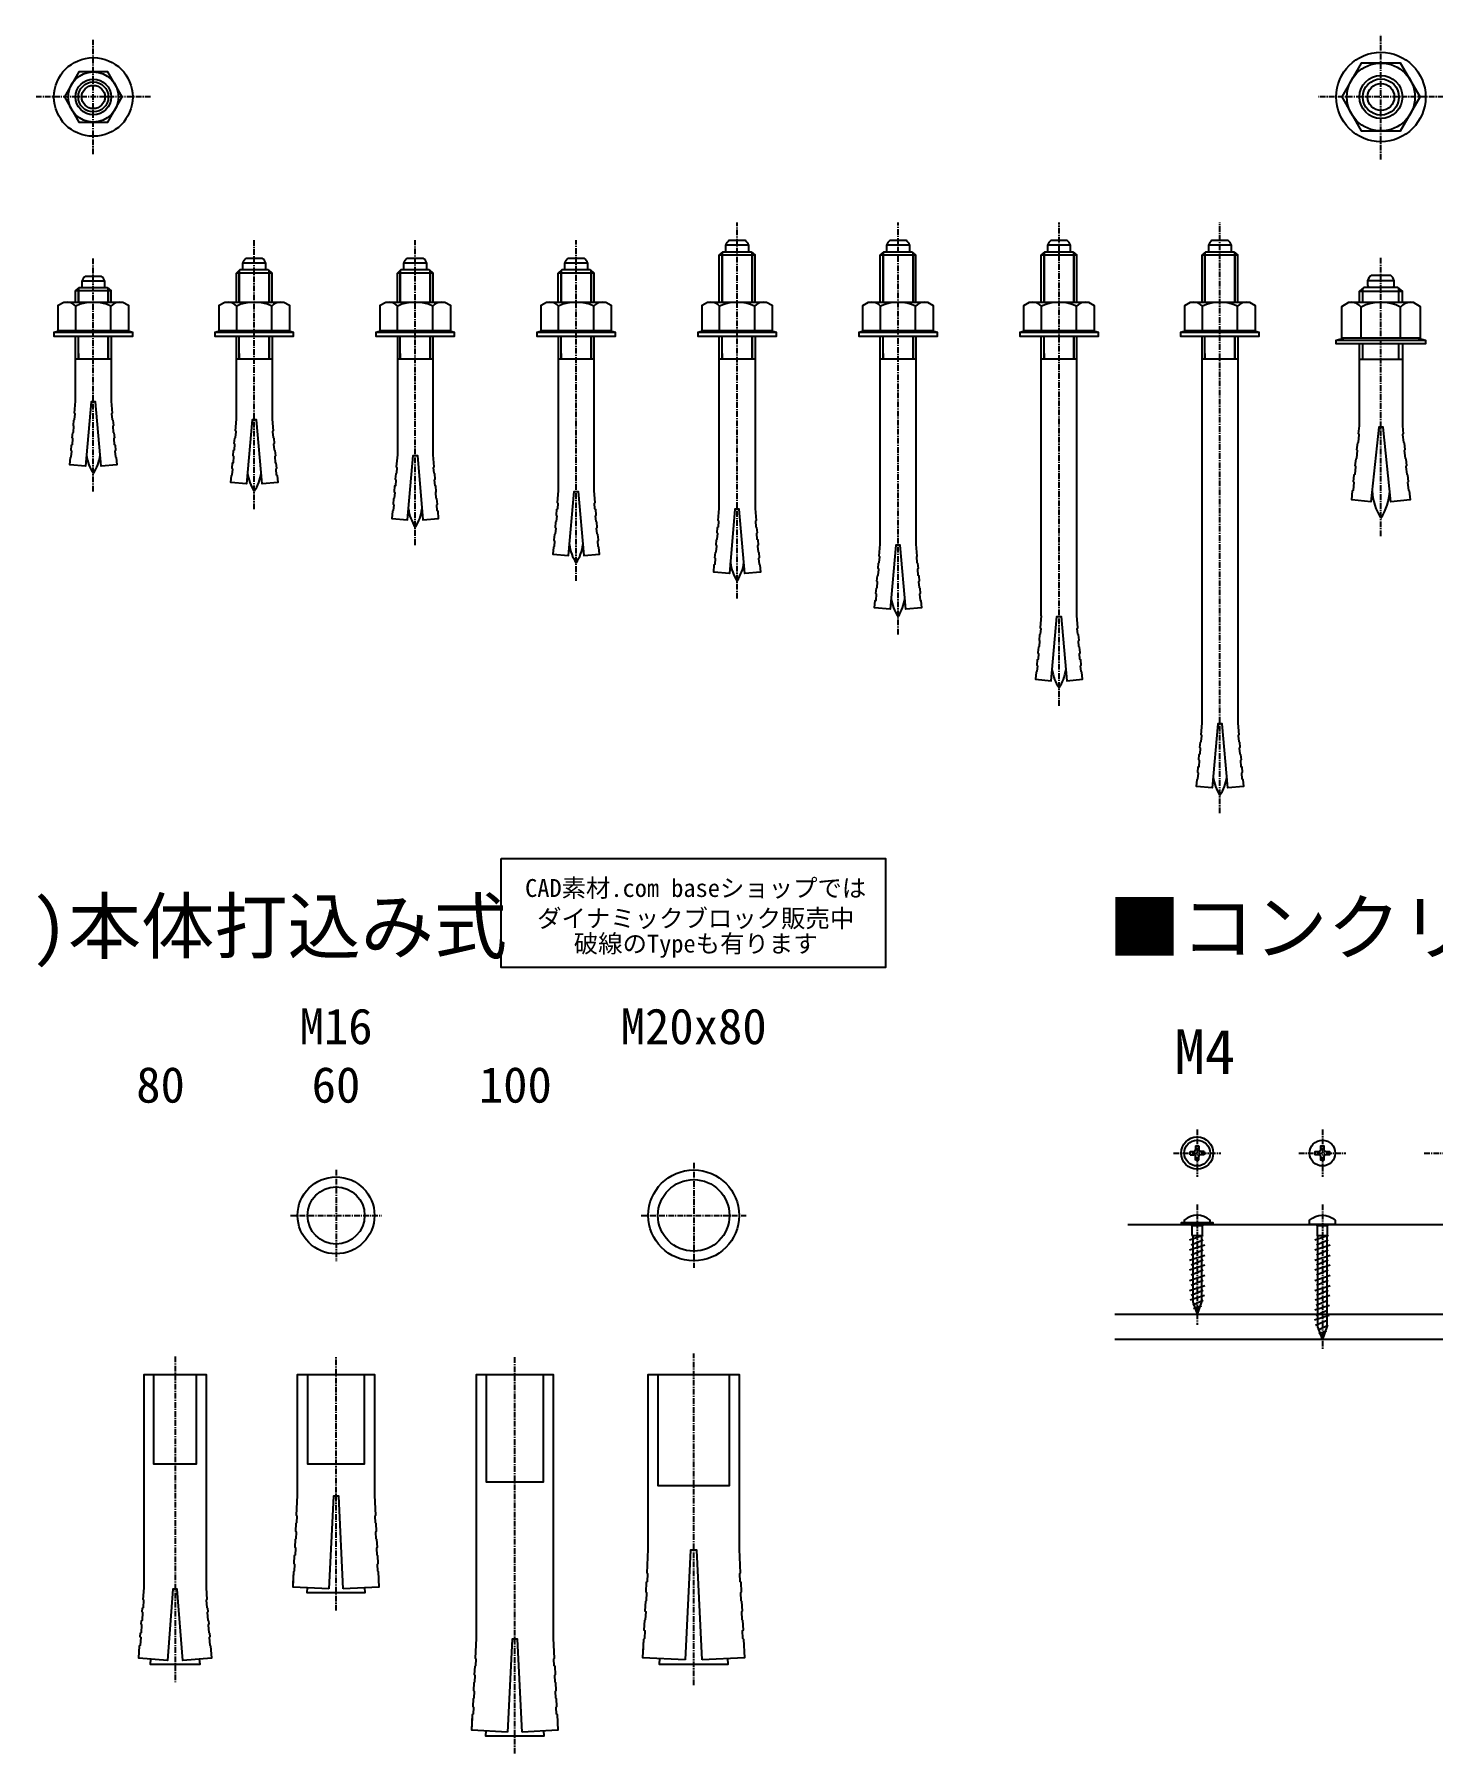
# Model space of a CAD drawing. Header units: millimetres. Extents: x 233 to 3318, y 47 to 2014.
# Drawn here: x 1404.6 to 1795.5, y 47 to 527.7 of the extents above; entities that cross this region are included whole.
import ezdxf
from ezdxf.enums import TextEntityAlignment as Align

# ---------------------------------------------------------------- set-up
doc = ezdxf.new("R2010")
doc.units = ezdxf.units.MM
doc.linetypes.add('csc_CENTER', pattern=[50.8, 31.75, -6.35, 6.35, -6.35])
doc.layers.get('Defpoints').update_dxf_attribs({"color": 251})
doc.styles.add('ＭＳ ゴシック', font='MS Gothic.ttf')

msp = doc.modelspace()

# ---------------------------------------------------------------- linework, layer by layer
at = {"linetype": 'csc_CENTER', "ltscale": 0.05}
for p, q in [((1421.06, 494.18), (1421.06, 526.18)), ((1781.06, 492.68), (1781.06, 527.68)), ((1437.06, 510.18), (1405.06, 510.18)), ((1798.56, 510.18), (1763.56, 510.18)), ((1601.06, 369.91), (1601.06, 475.1)), ((1646.06, 359.91), (1646.06, 475.1)), ((1691.06, 339.91), (1691.06, 475.1)), ((1736.06, 309.91), (1736.06, 475.1)), ((1466.06, 394.91), (1466.06, 470.1)), ((1511.06, 384.91), (1511.06, 470.1)), ((1556.06, 374.91), (1556.06, 470.1)), ((1421.06, 399.91), (1421.06, 465.1)), ((1781.06, 387.4), (1781.06, 465.4)), ((1729.69, 221.49), (1729.69, 208.29)), ((1764.69, 221.49), (1764.69, 208.29)), ((1723.09, 214.89), (1736.29, 214.89)), ((1758.09, 214.89), (1771.29, 214.89)), ((1793.19, 214.89), (1806.19, 214.89)), ((1729.69, 200.49), (1729.69, 166.89)), ((1764.69, 200.49), (1764.69, 159.89)), ((1588.92, 66.07), (1588.92, 158.88)), ((1443.92, 157.98), (1443.92, 66.98)), ((1488.92, 86.98), (1488.92, 157.98)), ((1538.92, 46.98), (1538.92, 157.98))]:
    msp.add_line(p, q, dxfattribs=at)
for p, q in [((1598.83, 470.1), (1603.29, 470.1)), ((1643.83, 470.1), (1648.29, 470.1)), ((1688.83, 470.1), (1693.29, 470.1)), ((1733.83, 470.1), (1738.29, 470.1)), ((1463.83, 465.1), (1468.29, 465.1)), ((1508.83, 465.1), (1513.29, 465.1)), ((1553.83, 465.1), (1558.29, 465.1)), ((1596.06, 452.83), (1596.06, 465.94)), ((1606.06, 452.83), (1606.06, 465.94)), ((1641.06, 452.83), (1641.06, 465.94)), ((1651.06, 452.83), (1651.06, 465.94)), ((1686.06, 452.83), (1686.06, 465.94)), ((1696.06, 452.83), (1696.06, 465.94)), ((1731.06, 452.83), (1731.06, 465.94)), ((1741.06, 452.83), (1741.06, 465.94)), ((1418.83, 460.1), (1423.29, 460.1)), ((1461.06, 452.83), (1461.06, 460.94)), ((1471.06, 452.83), (1471.06, 460.94)), ((1506.06, 452.83), (1506.06, 460.94)), ((1516.06, 452.83), (1516.06, 460.94)), ((1551.06, 452.83), (1551.06, 460.94)), ((1561.06, 452.83), (1561.06, 460.94)), ((1778.42, 460.4), (1783.71, 460.4)), ((1416.06, 452.83), (1416.06, 455.94)), ((1426.06, 452.83), (1426.06, 455.94)), ((1775.06, 452.77), (1775.06, 455.84)), ((1776.04, 452.77), (1776.04, 456.67)), ((1786.09, 452.77), (1786.09, 456.67)), ((1787.06, 452.77), (1787.06, 455.84)), ((1416.15, 444.83), (1416.15, 451.73)), ((1425.97, 444.83), (1425.97, 451.73)), ((1461.15, 444.83), (1461.15, 451.73)), ((1470.97, 444.83), (1470.97, 451.73)), ((1506.15, 444.83), (1506.15, 451.73)), ((1515.97, 444.83), (1515.97, 451.73)), ((1551.15, 444.83), (1551.15, 451.73)), ((1560.97, 444.83), (1560.97, 451.73)), ((1596.15, 444.83), (1596.15, 451.73)), ((1605.97, 444.83), (1605.97, 451.73)), ((1641.15, 444.83), (1641.15, 451.72)), ((1650.97, 444.83), (1650.97, 451.72)), ((1686.15, 444.83), (1686.15, 451.72)), ((1695.97, 444.83), (1695.97, 451.72)), ((1731.15, 444.83), (1731.15, 451.72)), ((1740.97, 444.83), (1740.97, 451.72)), ((1775.58, 442.77), (1775.58, 451.43)), ((1786.55, 442.77), (1786.55, 451.43)), ((1686.06, 365.1), (1686.06, 443.33)), ((1776.04, 436.9), (1776.04, 441.17)), ((1786.09, 436.9), (1786.09, 441.17)), ((1729.24, 216.89), (1729.24, 215.84)), ((1729.24, 216.89), (1730.14, 216.89)), ((1730.14, 216.89), (1730.14, 215.84)), ((1727.69, 214.44), (1727.69, 215.34)), ((1727.69, 215.34), (1728.74, 215.34)), ((1727.69, 214.44), (1728.74, 214.44)), ((1729.24, 212.89), (1729.24, 213.94)), ((1730.14, 212.89), (1729.24, 212.89)), ((1730.14, 212.89), (1730.14, 213.94)), ((1731.69, 215.34), (1730.64, 215.34)), ((1731.69, 214.44), (1730.64, 214.44)), ((1731.69, 215.34), (1731.69, 214.44)), ((1728.24, 194.59), (1728.24, 191.89)), ((1731.14, 191.89), (1731.14, 194.59)), ((1731.39, 191.84), (1727.54, 190.58)), ((1731.84, 189.17), (1727.54, 187.76)), ((1731.34, 190.58), (1728.04, 189.17)), ((1731.34, 187.76), (1728.04, 186.35)), ((1728.24, 191.89), (1731.14, 191.89)), ((1728.44, 191.89), (1728.44, 173.32)), ((1730.94, 191.89), (1730.94, 173.32)), ((1766.39, 191.84), (1762.54, 190.58)), ((1766.84, 189.17), (1762.54, 187.76)), ((1766.34, 190.58), (1763.04, 189.17)), ((1766.34, 187.76), (1763.04, 186.35)), ((1727.54, 184.94), (1731.84, 186.35)), ((1731.84, 183.53), (1727.54, 182.12)), ((1731.34, 184.94), (1728.04, 183.53)), ((1762.54, 184.94), (1766.84, 186.35)), ((1766.84, 183.53), (1762.54, 182.12)), ((1766.34, 184.94), (1763.04, 183.53)), ((1727.54, 179.3), (1731.84, 180.71)), ((1727.59, 176.49), (1731.84, 177.89)), ((1731.34, 182.12), (1728.04, 180.71)), ((1731.34, 179.3), (1728.04, 177.89)), ((1762.54, 179.3), (1766.84, 180.71)), ((1762.59, 176.49), (1766.84, 177.89)), ((1766.34, 182.12), (1763.04, 180.71)), ((1766.34, 179.3), (1763.04, 177.89)), ((1731.74, 175.09), (1727.69, 173.73)), ((1731.34, 176.48), (1728.04, 175.07)), ((1728.44, 173.32), (1729.69, 169.89)), ((1728.46, 172.5), (1731.34, 173.73)), ((1730.94, 173.32), (1729.69, 169.89)), ((1766.74, 175.09), (1762.69, 173.73)), ((1766.24, 173.68), (1762.94, 172.27)), ((1766.34, 176.48), (1763.04, 175.07)), ((1728.7, 171.44), (1730.89, 172.16)), ((1730.21, 170.84), (1729.34, 170.46)), ((1766.55, 169.5), (1762.49, 168.14)), ((1766.65, 172.3), (1762.59, 170.93)), ((1766.15, 170.89), (1762.85, 169.48)), ((1766.05, 168.09), (1762.75, 166.68)), ((1763.46, 165.5), (1766.34, 166.73)), ((1763.7, 164.44), (1765.89, 165.16)), ((1765.21, 163.84), (1764.34, 163.46)), ((1476.95, 94.49), (1477.12, 97.91)), ((1574.79, 74.95), (1574.98, 78.99)), ((1526.95, 54.49), (1527.12, 57.91))]:
    msp.add_line(p, q)
for points in [[(1792.03, 510.18), (1786.55, 519.68), (1775.58, 519.68), (1770.09, 510.18), (1775.58, 500.68), (1786.55, 500.68)], [(1429.14, 510.18), (1425.1, 517.18), (1417.02, 517.18), (1412.98, 510.18), (1417.02, 503.18), (1425.1, 503.18)], [(1604.96, 466.9), (1606.06, 465.94), (1596.06, 465.94), (1597.16, 466.9)], [(1649.96, 466.9), (1651.06, 465.94), (1641.06, 465.94), (1642.16, 466.9)], [(1694.96, 466.9), (1696.06, 465.94), (1686.06, 465.94), (1687.16, 466.9)], [(1739.96, 466.9), (1741.06, 465.94), (1731.06, 465.94), (1732.16, 466.9)], [(1469.96, 461.9), (1471.06, 460.94), (1461.06, 460.94), (1462.16, 461.9)], [(1514.96, 461.9), (1516.06, 460.94), (1506.06, 460.94), (1507.16, 461.9)], [(1559.96, 461.9), (1561.06, 460.94), (1551.06, 460.94), (1552.16, 461.9)], [(1424.96, 456.9), (1426.06, 455.94), (1416.06, 455.94), (1417.16, 456.9)], [(1776.31, 456.9), (1775.06, 455.84), (1787.06, 455.84), (1785.81, 456.9)], [(1430.88, 444.83), (1411.25, 444.83), (1411.25, 451.93), (1412.81, 452.83), (1429.31, 452.83), (1430.88, 451.93)], [(1475.88, 444.83), (1456.25, 444.83), (1456.25, 451.93), (1457.81, 452.83), (1474.31, 452.83), (1475.88, 451.93)], [(1520.88, 444.83), (1501.25, 444.83), (1501.25, 451.93), (1502.81, 452.83), (1519.31, 452.83), (1520.88, 451.93)], [(1565.88, 444.83), (1546.25, 444.83), (1546.25, 451.93), (1547.81, 452.83), (1564.31, 452.83), (1565.88, 451.93)], [(1610.88, 444.83), (1591.25, 444.83), (1591.25, 451.93), (1592.81, 452.83), (1609.31, 452.83), (1610.88, 451.93)], [(1655.88, 444.83), (1636.25, 444.83), (1636.25, 451.92), (1637.81, 452.83), (1654.31, 452.83), (1655.88, 451.92)], [(1700.88, 444.83), (1681.25, 444.83), (1681.25, 451.92), (1682.81, 452.83), (1699.31, 452.83), (1700.88, 451.92)], [(1745.88, 444.83), (1726.25, 444.83), (1726.25, 451.92), (1727.81, 452.83), (1744.31, 452.83), (1745.88, 451.92)], [(1792.03, 442.77), (1770.09, 442.77), (1770.09, 451.63), (1772.06, 452.77), (1790.06, 452.77), (1792.03, 451.63)], [(1425.25, 443.33), (1425.25, 436.9)], [(1470.25, 443.33), (1470.25, 436.9)], [(1515.25, 443.33), (1515.25, 436.9)], [(1560.25, 443.33), (1560.25, 436.9)], [(1605.25, 443.33), (1605.25, 436.9)], [(1650.25, 443.33), (1650.25, 436.9)], [(1695.25, 443.33), (1695.25, 436.9)], [(1740.25, 443.33), (1740.25, 436.9)], [(1535.11, 297.22), (1642.52, 297.22), (1642.52, 266.79), (1535.11, 266.79)], [(1734.19, 194.89), (1734.19, 195.39), (1725.19, 195.39), (1725.19, 194.89)]]:
    msp.add_lwpolyline(points, close=True)
for points in [[(1596.87, 466.65), (1596.87, 452.83), (1596.87, 466.65)], [(1605.25, 466.65), (1605.25, 452.83), (1605.25, 466.65)], [(1641.87, 466.65), (1641.87, 452.83), (1641.87, 466.65)], [(1650.25, 466.65), (1650.25, 452.83), (1650.25, 466.65)], [(1686.87, 466.65), (1686.87, 452.83), (1686.87, 466.65)], [(1695.25, 466.65), (1695.25, 452.83), (1695.25, 466.65)], [(1731.87, 466.65), (1731.87, 452.83), (1731.87, 466.65)], [(1740.25, 466.65), (1740.25, 452.83), (1740.25, 466.65)], [(1461.87, 461.65), (1461.87, 452.83), (1461.87, 461.65)], [(1470.25, 461.65), (1470.25, 452.83), (1470.25, 461.65)], [(1506.87, 461.65), (1506.87, 452.83), (1506.87, 461.65)], [(1515.25, 461.65), (1515.25, 452.83), (1515.25, 461.65)], [(1551.87, 461.65), (1551.87, 452.83), (1551.87, 461.65)], [(1560.25, 461.65), (1560.25, 452.83), (1560.25, 461.65)], [(1784.81, 457.85), (1784.81, 458.8), (1777.31, 458.8), (1777.31, 457.85)], [(1416.87, 456.65), (1416.87, 452.83), (1416.87, 456.65)], [(1425.25, 456.65), (1425.25, 452.83), (1425.25, 456.65)], [(1411.75, 444.83), (1410.06, 444.33), (1410.06, 443.33), (1432.06, 443.33), (1432.06, 444.33), (1430.38, 444.83)], [(1432.06, 444.33), (1410.06, 444.33)], [(1426.06, 443.33), (1426.06, 425.1), (1426.35, 421.8), (1426.17, 421.58), (1426.31, 419.99), (1426.52, 419.81), (1426.66, 418.31), (1426.47, 418.1), (1426.61, 416.5), (1426.83, 416.32), (1426.96, 414.83), (1426.78, 414.61), (1426.92, 413.02), (1427.13, 412.84), (1427.27, 411.34), (1427.08, 411.12), (1427.22, 409.53), (1427.44, 409.35), (1427.61, 407.36), (1423.23, 406.97), (1421.66, 424.9), (1420.46, 424.9), (1418.89, 406.97), (1414.51, 407.36), (1414.68, 409.35), (1414.9, 409.53), (1415.04, 411.12), (1414.86, 411.34), (1414.99, 412.84), (1415.21, 413.02), (1415.35, 414.61), (1415.16, 414.83), (1415.29, 416.32), (1415.51, 416.5), (1415.65, 418.1), (1415.47, 418.31), (1415.6, 419.81), (1415.82, 419.99), (1415.96, 421.58), (1415.77, 421.8), (1416.06, 425.1), (1416.06, 443.33)], [(1416.87, 438.49), (1416.87, 436.9), (1416.87, 443.33)], [(1456.75, 444.83), (1455.06, 444.33), (1455.06, 443.33), (1477.06, 443.33), (1477.06, 444.33), (1475.38, 444.83)], [(1477.06, 444.33), (1455.06, 444.33)], [(1471.06, 443.33), (1471.06, 420.1), (1471.35, 416.8), (1471.17, 416.59), (1471.31, 414.99), (1471.52, 414.81), (1471.66, 413.32), (1471.47, 413.1), (1471.61, 411.51), (1471.83, 411.33), (1471.96, 409.83), (1471.78, 409.61), (1471.92, 408.02), (1472.13, 407.84), (1472.27, 406.34), (1472.08, 406.13), (1472.22, 404.53), (1472.44, 404.35), (1472.61, 402.36), (1468.23, 401.98), (1466.66, 419.91), (1465.46, 419.91), (1463.89, 401.98), (1459.51, 402.36), (1459.68, 404.35), (1459.9, 404.53), (1460.04, 406.13), (1459.86, 406.34), (1459.99, 407.84), (1460.21, 408.02), (1460.35, 409.61), (1460.16, 409.83), (1460.29, 411.33), (1460.51, 411.51), (1460.65, 413.1), (1460.47, 413.32), (1460.6, 414.81), (1460.82, 414.99), (1460.96, 416.59), (1460.77, 416.8), (1461.06, 420.1), (1461.06, 443.33)], [(1461.87, 438.47), (1461.87, 436.9), (1461.87, 443.33)], [(1501.75, 444.83), (1500.06, 444.33), (1500.06, 443.33), (1522.06, 443.33), (1522.06, 444.33), (1520.38, 444.83)], [(1522.06, 444.33), (1500.06, 444.33)], [(1506.06, 443.33), (1506.06, 410.1), (1505.77, 406.8), (1505.96, 406.58), (1505.82, 404.99), (1505.6, 404.81), (1505.47, 403.31), (1505.65, 403.1), (1505.51, 401.5), (1505.29, 401.32), (1505.16, 399.83), (1505.35, 399.61), (1505.21, 398.02), (1504.99, 397.84), (1504.86, 396.34), (1505.04, 396.12), (1504.9, 394.53), (1504.68, 394.35), (1504.51, 392.36), (1508.89, 391.97), (1510.46, 409.9), (1511.66, 409.9), (1513.23, 391.97), (1517.61, 392.36), (1517.44, 394.35), (1517.22, 394.53), (1517.08, 396.12), (1517.27, 396.34), (1517.13, 397.84), (1516.92, 398.02), (1516.78, 399.61), (1516.96, 399.83), (1516.83, 401.32), (1516.61, 401.5), (1516.47, 403.1), (1516.66, 403.31), (1516.52, 404.81), (1516.31, 404.99), (1516.17, 406.58), (1516.35, 406.8), (1516.06, 410.1), (1516.06, 443.33)], [(1506.87, 438.47), (1506.87, 436.9), (1506.87, 443.33)], [(1546.75, 444.83), (1545.06, 444.33), (1545.06, 443.33), (1567.06, 443.33), (1567.06, 444.33), (1565.38, 444.83)], [(1567.06, 444.33), (1545.06, 444.33)], [(1551.06, 443.33), (1551.06, 400.1), (1550.77, 396.8), (1550.96, 396.58), (1550.82, 394.99), (1550.6, 394.81), (1550.47, 393.31), (1550.65, 393.1), (1550.51, 391.5), (1550.29, 391.32), (1550.16, 389.83), (1550.35, 389.61), (1550.21, 388.02), (1549.99, 387.84), (1549.86, 386.34), (1550.04, 386.12), (1549.9, 384.53), (1549.68, 384.35), (1549.51, 382.36), (1553.89, 381.97), (1555.46, 399.9), (1556.66, 399.9), (1558.23, 381.97), (1562.61, 382.36), (1562.44, 384.35), (1562.22, 384.53), (1562.08, 386.12), (1562.27, 386.34), (1562.13, 387.84), (1561.92, 388.02), (1561.78, 389.61), (1561.96, 389.83), (1561.83, 391.32), (1561.61, 391.5), (1561.47, 393.1), (1561.66, 393.31), (1561.52, 394.81), (1561.31, 394.99), (1561.17, 396.58), (1561.35, 396.8), (1561.06, 400.1), (1561.06, 443.33)], [(1551.87, 438.47), (1551.87, 436.9), (1551.87, 443.33)], [(1591.75, 444.83), (1590.06, 444.33), (1590.06, 443.33), (1612.06, 443.33), (1612.06, 444.33), (1610.38, 444.83)], [(1612.06, 444.33), (1590.06, 444.33)], [(1606.06, 443.33), (1606.06, 395.1), (1606.35, 391.8), (1606.17, 391.59), (1606.31, 389.99), (1606.52, 389.81), (1606.66, 388.32), (1606.47, 388.1), (1606.61, 386.51), (1606.83, 386.33), (1606.96, 384.83), (1606.78, 384.61), (1606.92, 383.02), (1607.13, 382.84), (1607.27, 381.34), (1607.08, 381.13), (1607.22, 379.53), (1607.44, 379.35), (1607.61, 377.36), (1603.23, 376.98), (1601.66, 394.91), (1600.46, 394.91), (1598.89, 376.98), (1594.51, 377.36), (1594.68, 379.35), (1594.9, 379.53), (1595.04, 381.13), (1594.86, 381.34), (1594.99, 382.84), (1595.21, 383.02), (1595.35, 384.61), (1595.16, 384.83), (1595.29, 386.33), (1595.51, 386.51), (1595.65, 388.1), (1595.47, 388.32), (1595.6, 389.81), (1595.82, 389.99), (1595.96, 391.59), (1595.77, 391.8), (1596.06, 395.1), (1596.06, 443.33)], [(1596.87, 438.47), (1596.87, 436.9), (1596.87, 443.33)], [(1636.75, 444.83), (1635.06, 444.33), (1635.06, 443.33), (1657.06, 443.33), (1657.06, 444.33), (1655.38, 444.83)], [(1657.06, 444.33), (1635.06, 444.33)], [(1651.06, 443.33), (1651.06, 385.1), (1651.35, 381.8), (1651.17, 381.58), (1651.31, 379.99), (1651.52, 379.81), (1651.66, 378.31), (1651.47, 378.1), (1651.61, 376.5), (1651.83, 376.32), (1651.96, 374.83), (1651.78, 374.61), (1651.92, 373.02), (1652.13, 372.84), (1652.26, 371.34), (1652.08, 371.12), (1652.22, 369.53), (1652.44, 369.35), (1652.61, 367.36), (1648.23, 366.97), (1646.66, 384.9), (1645.46, 384.9), (1643.89, 366.97), (1639.51, 367.36), (1639.68, 369.35), (1639.9, 369.53), (1640.04, 371.12), (1639.86, 371.34), (1639.99, 372.84), (1640.21, 373.02), (1640.35, 374.61), (1640.16, 374.83), (1640.29, 376.32), (1640.51, 376.5), (1640.65, 378.1), (1640.47, 378.31), (1640.6, 379.81), (1640.82, 379.99), (1640.96, 381.58), (1640.77, 381.8), (1641.06, 385.1), (1641.06, 443.33)], [(1641.87, 438.47), (1641.87, 436.9), (1641.87, 443.33)], [(1681.75, 444.83), (1680.06, 444.33), (1680.06, 443.33), (1702.06, 443.33), (1702.06, 444.33), (1700.38, 444.83)], [(1702.06, 444.33), (1680.06, 444.33)], [(1686.06, 365.1), (1685.77, 361.8), (1685.96, 361.58), (1685.82, 359.99), (1685.6, 359.81), (1685.47, 358.31), (1685.65, 358.1), (1685.51, 356.5), (1685.29, 356.32), (1685.16, 354.83), (1685.35, 354.61), (1685.21, 353.02), (1684.99, 352.84), (1684.86, 351.34), (1685.04, 351.12), (1684.9, 349.53), (1684.68, 349.35), (1684.51, 347.36), (1688.89, 346.97), (1690.46, 364.9), (1691.66, 364.9), (1693.23, 346.97), (1697.61, 347.36), (1697.44, 349.35), (1697.22, 349.53), (1697.08, 351.12), (1697.27, 351.34), (1697.13, 352.84), (1696.92, 353.02), (1696.78, 354.61), (1696.96, 354.83), (1696.83, 356.32), (1696.61, 356.5), (1696.47, 358.1), (1696.66, 358.31), (1696.52, 359.81), (1696.31, 359.99), (1696.17, 361.58), (1696.35, 361.8), (1696.06, 365.1), (1696.06, 443.33)], [(1686.87, 438.47), (1686.87, 436.9), (1686.87, 443.33)], [(1726.75, 444.83), (1725.06, 444.33), (1725.06, 443.33), (1747.06, 443.33), (1747.06, 444.33), (1745.38, 444.83)], [(1747.06, 444.33), (1725.06, 444.33)], [(1741.06, 443.33), (1741.06, 335.1), (1741.35, 331.8), (1741.17, 331.58), (1741.31, 329.99), (1741.52, 329.81), (1741.66, 328.31), (1741.47, 328.1), (1741.61, 326.5), (1741.83, 326.32), (1741.96, 324.83), (1741.78, 324.61), (1741.92, 323.02), (1742.13, 322.84), (1742.27, 321.34), (1742.08, 321.12), (1742.22, 319.53), (1742.44, 319.35), (1742.61, 317.36), (1738.23, 316.97), (1736.66, 334.9), (1735.46, 334.9), (1733.89, 316.97), (1729.51, 317.36), (1729.68, 319.35), (1729.9, 319.53), (1730.04, 321.12), (1729.86, 321.34), (1729.99, 322.84), (1730.21, 323.02), (1730.35, 324.61), (1730.16, 324.83), (1730.29, 326.32), (1730.51, 326.5), (1730.65, 328.1), (1730.47, 328.31), (1730.6, 329.81), (1730.82, 329.99), (1730.96, 331.58), (1730.77, 331.8), (1731.06, 335.1), (1731.06, 443.33)], [(1731.87, 438.47), (1731.87, 436.9), (1731.87, 443.33)], [(1791.53, 442.77), (1793.56, 442.17), (1793.56, 441.17), (1768.56, 441.17), (1768.56, 442.17), (1770.59, 442.77)], [(1768.56, 442.17), (1793.56, 442.17)], [(1787.06, 441.17), (1787.06, 418.19), (1787.29, 415.98), (1787.12, 415.76), (1787.34, 413.67), (1787.55, 413.5), (1787.76, 411.51), (1787.59, 411.29), (1787.81, 409.2), (1788.03, 409.02), (1788.23, 407.03), (1788.06, 406.81), (1788.28, 404.72), (1788.5, 404.55), (1788.7, 402.56), (1788.53, 402.34), (1788.75, 400.25), (1788.97, 400.07), (1789.23, 397.58), (1783.86, 397.02), (1781.66, 417.9), (1780.46, 417.9), (1778.27, 397.02), (1772.9, 397.58), (1773.16, 400.07), (1773.38, 400.25), (1773.6, 402.34), (1773.42, 402.56), (1773.63, 404.55), (1773.85, 404.72), (1774.07, 406.81), (1773.89, 407.03), (1774.1, 409.02), (1774.32, 409.2), (1774.54, 411.29), (1774.36, 411.51), (1774.57, 413.5), (1774.79, 413.67), (1775.01, 415.76), (1774.83, 415.98), (1775.06, 418.19), (1775.06, 441.17)], [(1426.06, 436.9), (1416.06, 436.9)], [(1471.06, 436.9), (1461.06, 436.9)], [(1516.06, 436.9), (1506.06, 436.9)], [(1561.06, 436.9), (1551.06, 436.9)], [(1606.06, 436.9), (1596.06, 436.9)], [(1651.06, 436.9), (1641.06, 436.9)], [(1696.06, 436.9), (1686.06, 436.9)], [(1741.06, 436.9), (1731.06, 436.9)], [(1775.06, 436.9), (1787.06, 436.9)], [(1731.44, 194.89), (1731.14, 194.59), (1728.24, 194.59), (1727.94, 194.89)], [(1766.44, 194.89), (1766.14, 194.59), (1763.24, 194.59), (1762.94, 194.89)], [(1763.24, 194.59), (1763.24, 191.89), (1766.14, 191.89), (1766.14, 194.59)], [(1765.94, 191.89), (1765.94, 166.32), (1764.69, 162.89), (1763.44, 166.32), (1763.44, 191.89)], [(1435.02, 90.11), (1435.27, 93.29), (1435.27, 152.98), (1452.57, 152.98), (1452.57, 93.29), (1452.81, 90.11), (1452.63, 89.9), (1452.79, 87.8), (1453.01, 87.62), (1453.09, 86.62), (1452.9, 86.41), (1453.06, 84.31), (1453.28, 84.13), (1453.36, 83.13), (1453.17, 82.92), (1453.34, 80.82), (1453.55, 80.64), (1453.63, 79.64), (1453.45, 79.43), (1453.61, 77.33), (1453.82, 77.15), (1454.1, 73.66), (1446.07, 73.04), (1444.52, 92.98), (1443.32, 92.98), (1441.76, 73.04), (1433.74, 73.66), (1434.01, 77.15), (1434.22, 77.33), (1434.39, 79.43), (1434.2, 79.64), (1434.28, 80.64), (1434.5, 80.82), (1434.66, 82.92), (1434.47, 83.13), (1434.55, 84.13), (1434.77, 84.31), (1434.93, 86.41), (1434.75, 86.62), (1434.82, 87.62), (1435.04, 87.8), (1435.2, 89.9), (1435.02, 90.11), (1435.27, 93.29)], [(1437.92, 152.98), (1437.92, 127.98), (1449.92, 127.98), (1449.92, 152.98)], [(1486.89, 93.01), (1476.91, 93.5), (1477.12, 97.91), (1477.33, 98.1), (1477.42, 99.86), (1477.23, 100.07), (1477.34, 102.41), (1477.55, 102.6), (1477.64, 104.35), (1477.45, 104.56), (1477.56, 106.9), (1477.77, 107.09), (1477.86, 108.84), (1477.67, 109.05), (1477.78, 111.4), (1477.99, 111.59), (1478.08, 113.34), (1477.89, 113.55), (1478.17, 119.22), (1478.17, 152.98), (1499.67, 152.98), (1499.67, 119.22), (1499.94, 113.55), (1499.75, 113.34), (1499.84, 111.59), (1500.05, 111.4), (1500.16, 109.05), (1499.97, 108.84), (1500.06, 107.09), (1500.27, 106.9), (1500.38, 104.56), (1500.19, 104.35), (1500.28, 102.6), (1500.49, 102.41), (1500.6, 100.07), (1500.41, 99.86), (1500.5, 98.1), (1500.71, 97.91), (1500.93, 93.5), (1490.94, 93.01)], [(1480.92, 152.98), (1480.92, 127.98), (1496.92, 127.98), (1496.92, 152.98)], [(1536.89, 53.01), (1526.91, 53.5), (1527.12, 57.91), (1527.33, 58.1), (1527.42, 59.86), (1527.23, 60.07), (1527.34, 62.41), (1527.55, 62.6), (1527.64, 64.35), (1527.45, 64.56), (1527.56, 66.9), (1527.77, 67.09), (1527.86, 68.84), (1527.67, 69.05), (1527.78, 71.4), (1527.99, 71.59), (1528.08, 73.34), (1527.89, 73.55), (1528.17, 79.22), (1528.17, 152.98), (1549.67, 152.98), (1549.67, 79.22), (1549.94, 73.55), (1549.75, 73.34), (1549.84, 71.59), (1550.05, 71.4), (1550.16, 69.05), (1549.97, 68.84), (1550.06, 67.09), (1550.27, 66.9), (1550.38, 64.56), (1550.19, 64.35), (1550.28, 62.6), (1550.49, 62.41), (1550.6, 60.07), (1550.41, 59.86), (1550.5, 58.1), (1550.71, 57.91), (1550.93, 53.5), (1540.94, 53.01)], [(1530.92, 152.98), (1530.92, 122.98), (1546.92, 122.98), (1546.92, 152.98)], [(1586.53, 73.19), (1574.73, 73.77), (1574.98, 78.99), (1575.23, 79.21), (1575.33, 81.29), (1575.11, 81.53), (1575.24, 84.3), (1575.49, 84.52), (1575.59, 86.6), (1575.37, 86.84), (1575.5, 89.61), (1575.75, 89.83), (1575.85, 91.91), (1575.63, 92.15), (1575.76, 94.92), (1576.01, 95.14), (1576.11, 97.22), (1575.89, 97.46), (1576.22, 104.16), (1576.22, 152.98), (1601.62, 152.98), (1601.62, 104.16), (1601.94, 97.46), (1601.72, 97.22), (1601.82, 95.14), (1602.07, 94.92), (1602.2, 92.15), (1601.98, 91.91), (1602.08, 89.83), (1602.33, 89.61), (1602.46, 86.84), (1602.24, 86.6), (1602.34, 84.52), (1602.59, 84.3), (1602.72, 81.53), (1602.5, 81.29), (1602.6, 79.21), (1602.85, 78.99), (1603.1, 73.77), (1591.31, 73.19)], [(1578.92, 152.98), (1578.92, 121.98), (1598.92, 121.98), (1598.92, 152.98)], [(1490.94, 93.01), (1489.67, 118.98), (1488.17, 118.98), (1486.89, 93.01)], [(1591.31, 73.19), (1589.8, 103.87), (1588.03, 103.87), (1586.53, 73.19)], [(1480.83, 93.3), (1480.73, 91.98), (1497.1, 91.98), (1497, 93.3)], [(1540.94, 53.01), (1539.67, 78.98), (1538.17, 78.98), (1536.89, 53.01)], [(1437.09, 73.4), (1436.92, 71.98), (1450.91, 71.98), (1450.74, 73.4)], [(1579.36, 73.54), (1579.24, 71.98), (1598.59, 71.98), (1598.47, 73.54)], [(1530.83, 53.3), (1530.73, 51.98), (1547.1, 51.98), (1547, 53.3)]]:
    msp.add_lwpolyline(points)
for points in [[(1604.06, 466.9, 0.414214), (1604.31, 467.15), (1604.31, 468.7), (1597.81, 468.7), (1597.81, 467.15, 0.414214), (1598.06, 466.9)], [(1649.06, 466.9, 0.414214), (1649.31, 467.15), (1649.31, 468.7), (1642.81, 468.7), (1642.81, 467.15, 0.414214), (1643.06, 466.9)], [(1694.06, 466.9, 0.414214), (1694.31, 467.15), (1694.31, 468.7), (1687.81, 468.7), (1687.81, 467.15, 0.414214), (1688.06, 466.9)], [(1739.06, 466.9, 0.414214), (1739.31, 467.15), (1739.31, 468.7), (1732.81, 468.7), (1732.81, 467.15, 0.414214), (1733.06, 466.9)], [(1469.06, 461.9, 0.414214), (1469.31, 462.15), (1469.31, 463.7), (1462.81, 463.7), (1462.81, 462.15, 0.414214), (1463.06, 461.9)], [(1514.06, 461.9, 0.414214), (1514.31, 462.15), (1514.31, 463.7), (1507.81, 463.7), (1507.81, 462.15, 0.414214), (1508.06, 461.9)], [(1559.06, 461.9, 0.414214), (1559.31, 462.15), (1559.31, 463.7), (1552.81, 463.7), (1552.81, 462.15, 0.414214), (1553.06, 461.9)], [(1424.06, 456.9, 0.414214), (1424.31, 457.15), (1424.31, 458.7), (1417.81, 458.7), (1417.81, 457.15, 0.414214), (1418.06, 456.9)], [(1733.29, 195.39), (1733.29, 196.09, 0.388889), (1726.09, 196.09), (1726.09, 195.39)]]:
    msp.add_lwpolyline(points, format="xyb")
for points in [[(1765.14, 213.94), (1765.14, 212.89), (1764.24, 212.89), (1764.24, 213.94, 0.414214), (1763.74, 214.44), (1762.69, 214.44), (1762.69, 215.34), (1763.74, 215.34, 0.414214), (1764.24, 215.84), (1764.24, 216.89), (1765.14, 216.89), (1765.14, 215.84, 0.414214), (1765.64, 215.34), (1766.69, 215.34), (1766.69, 214.44), (1765.64, 214.44, 0.414214)], [(1768.29, 196.09), (1768.29, 194.89), (1761.09, 194.89), (1761.09, 196.09, -0.388889)]]:
    msp.add_lwpolyline(points, format="xyb", close=True)
for points in [[(1588.92, 212.16), (1588.92, 182.76)], [(1488.92, 210.21), (1488.92, 184.71)], [(1476.17, 197.46), (1501.67, 197.46)], [(1574.22, 197.46), (1603.62, 197.46)]]:
    msp.add_lwpolyline(points, dxfattribs=at)
for centre, radius in [((1421.06, 510.18), 11), ((1781.06, 510.18), 12.5), ((1781.06, 510.18), 9.5), ((1421.06, 510.18), 7), ((1421.06, 510.18), 5), ((1421.06, 510.18), 4.19), ((1781.06, 510.18), 6), ((1781.06, 510.18), 5.05), ((1421.06, 510.18), 3.25), ((1781.06, 510.18), 3.75), ((1729.69, 214.89), 4.5), ((1729.69, 214.89), 3.6), ((1764.69, 214.89), 3.6), ((1488.92, 197.46), 10.75), ((1588.92, 197.46), 12.7), ((1588.92, 197.46), 10), ((1488.92, 197.46), 8)]:
    msp.add_circle(centre, radius)
for centre, radius, start, end in [((1601.06, 467.4), 3.5, 129.518, 158.213), ((1601.06, 467.4), 3.5, 21.787, 50.482), ((1646.06, 467.4), 3.5, 129.518, 158.213), ((1646.06, 467.4), 3.5, 21.787, 50.482), ((1691.06, 467.4), 3.5, 129.518, 158.213), ((1691.06, 467.4), 3.5, 21.787, 50.482), ((1736.06, 467.4), 3.5, 129.518, 158.213), ((1736.06, 467.4), 3.5, 21.787, 50.482), ((1466.06, 462.4), 3.5, 129.518, 158.213), ((1466.06, 462.4), 3.5, 21.787, 50.482), ((1511.06, 462.4), 3.5, 129.518, 158.213), ((1511.06, 462.4), 3.5, 21.787, 50.482), ((1556.06, 462.4), 3.5, 129.518, 158.213), ((1556.06, 462.4), 3.5, 21.787, 50.482), ((1421.06, 457.4), 3.5, 129.518, 158.213), ((1421.06, 457.4), 3.5, 21.787, 50.482), ((1781.06, 457.4), 4, 131.41, 159.636), ((1779.61, 457.95), 2.3, 182.518, 207.089), ((1781.06, 457.4), 4, 20.364, 48.59), ((1782.51, 457.95), 2.3, 332.911, 357.482), ((1413.6, 449.33), 3.51, 43.2012, 87.8969), ((1421.06, 441.37), 11.46, 64.6539, 115.3461), ((1428.52, 449.33), 3.51, 92.1031, 136.7988), ((1458.6, 449.33), 3.51, 43.2012, 87.8969), ((1466.06, 441.37), 11.46, 64.6539, 115.3461), ((1473.52, 449.33), 3.51, 92.1031, 136.7988), ((1503.6, 449.33), 3.51, 43.2012, 87.8969), ((1511.06, 441.37), 11.46, 64.6539, 115.3461), ((1518.52, 449.33), 3.51, 92.1031, 136.7988), ((1548.6, 449.33), 3.51, 43.2012, 87.8969), ((1556.06, 441.37), 11.46, 64.6539, 115.3461), ((1563.52, 449.33), 3.51, 92.1031, 136.7988), ((1593.6, 449.33), 3.51, 43.2012, 87.8969), ((1601.06, 441.36), 11.46, 64.6539, 115.3461), ((1608.52, 449.33), 3.51, 92.1031, 136.7988), ((1638.6, 449.32), 3.51, 43.2012, 87.8969), ((1646.06, 441.36), 11.46, 64.6539, 115.3461), ((1653.52, 449.32), 3.51, 92.1031, 136.7988), ((1683.6, 449.32), 3.51, 43.2012, 87.8969), ((1691.06, 441.36), 11.46, 64.6539, 115.3461), ((1698.52, 449.32), 3.51, 92.1031, 136.7988), ((1728.6, 449.32), 3.51, 43.2012, 87.8969), ((1736.06, 441.36), 11.46, 64.6539, 115.3461), ((1743.52, 449.32), 3.51, 92.1031, 136.7988), ((1772.75, 449.11), 3.66, 39.3704, 88.1984), ((1781.06, 440.85), 11.92, 62.5976, 117.4024), ((1789.38, 449.11), 3.66, 91.8016, 140.6296), ((1431.06, 411.54), 12, 187.312, 213.557), ((1411.06, 411.54), 12, 326.443, 352.688), ((1476.06, 406.54), 12, 187.312, 213.557), ((1456.06, 406.54), 12, 326.443, 352.688), ((1794.56, 400.99), 16, 183.281, 212.462), ((1767.56, 400.99), 16, 327.538, 356.719), ((1521.06, 396.54), 12, 187.312, 213.557), ((1501.06, 396.54), 12, 326.443, 352.688), ((1566.06, 386.54), 12, 187.312, 213.557), ((1546.06, 386.54), 12, 326.443, 352.688), ((1611.06, 381.54), 12, 187.312, 213.557), ((1591.06, 381.54), 12, 326.443, 352.688), ((1656.06, 371.54), 12, 187.312, 213.557), ((1636.06, 371.54), 12, 326.443, 352.688), ((1701.06, 351.54), 12, 187.312, 213.557), ((1681.06, 351.54), 12, 326.443, 352.688), ((1746.06, 321.54), 12, 187.312, 213.557), ((1726.06, 321.54), 12, 326.443, 352.688), ((1728.74, 215.84), 0.5, 270, 0), ((1728.74, 213.94), 0.5, 0, 90), ((1730.64, 215.84), 0.5, 180, 270), ((1730.64, 213.94), 0.5, 90, 180)]:
    msp.add_arc(centre, radius, start, end)
at = {"layer": 'Defpoints'}
msp.add_line((1710.27, 194.89), (2093.31, 194.89), dxfattribs=at)
for points in [[(1706.66, 169.89), (1843.1, 169.89)], [(1706.66, 162.89), (1843.1, 162.89)]]:
    msp.add_lwpolyline(points, dxfattribs=at)

# ---------------------------------------------------------------- texts
at = {"style": 'ＭＳ ゴシック'}
for s, p in [('CAD素材.com baseショップでは', (1589.48, 289.1)), ('ダイナミックブロック販売中', (1589.48, 280.66)), ('破線のTypeも有ります', (1589.48, 273.09))]:
    msp.add_text(s, height=5, dxfattribs=at).set_placement(p, align=Align.MIDDLE)
for s, p in [('M16', (1488.92, 250.34)), ('M20x80', (1588.92, 250.34)), ('80', (1439.85, 233.99)), ('60', (1488.91, 233.99)), ('100', (1539.05, 233.99))]:
    msp.add_text(s, height=10, dxfattribs=at).set_placement(p, align=Align.MIDDLE_CENTER)
at = {"attachment_point": 1, "style": 'ＭＳ ゴシック'}
for s, insert, char_height in [('■あと施工アンカー(グリップアンカー)本体打込み式', (1045.74, 285.82), 15), ('■コンクリートビス（Pレスアンカー）', (1704.74, 285.52), 15), ('M4', (1723.33, 249.49), 12.5)]:
    msp.add_mtext(s, dxfattribs=dict(at, insert=insert, char_height=char_height))

doc.saveas('drawing.dxf')
